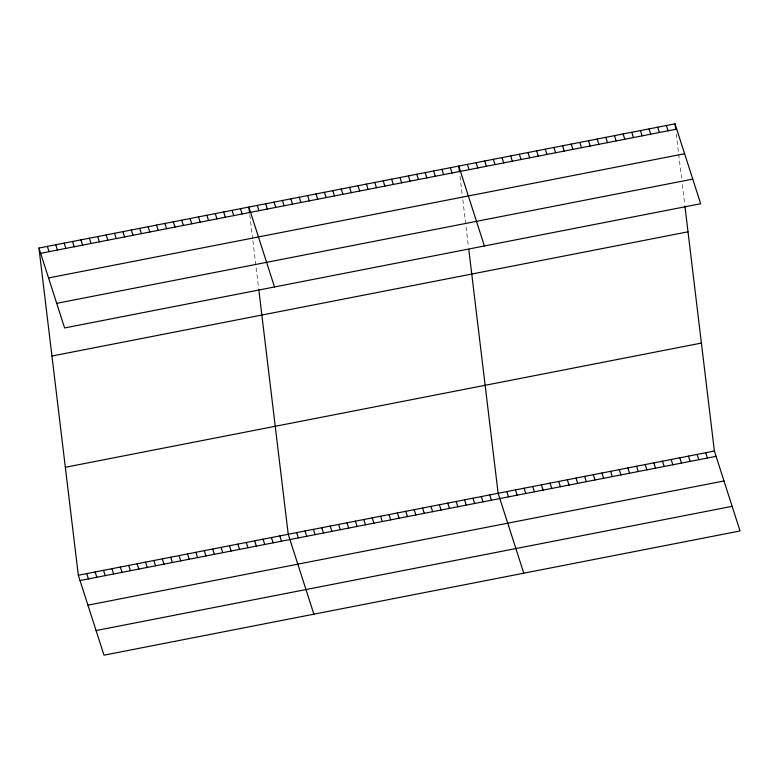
<?xml version="1.0" encoding="UTF-8"?>
<svg xmlns="http://www.w3.org/2000/svg" width="779" height="779" viewBox="0 0 779 779"><rect width="100%" height="100%" fill="white"/><g stroke="black" fill="none" stroke-linecap="round" stroke-linejoin="round"><path stroke-width="0.58" stroke-dasharray="3.9 2.92" d="M676.23 133.959L681.518 177.826M682.326 184.574L684.76 204.819M459.97 176.19L462.541 197.564M462.814 199.813L468.5 247.05M249.796 214.926L252.639 238.549M252.912 240.799L258.599 288.045"/><path stroke-width="1.17" d="M38.95 248.043L675.013 123.832L700.672 203.738L64.608 327.949L38.95 248.043L78.328 575.262L103.987 655.168L740.05 530.957L714.392 451.051L684.897 205.948M40.644 253.321L676.708 129.11M48.551 277.947L684.614 153.736M56.701 303.323L692.765 179.112M51.95 356.032L688.013 231.811M65.339 467.283L701.402 343.072M78.328 575.262L714.392 451.051M80.023 580.54L716.096 456.328M87.93 605.166L723.993 480.955M96.08 630.542L732.143 506.331M666.366 125.526L668.061 130.804M657.71 127.211L659.404 132.488M649.063 128.905L650.757 134.183M640.416 130.59L642.11 135.867M631.759 132.284L633.454 137.562M623.112 133.969L624.807 139.246M614.465 135.663L616.16 140.941M605.809 137.347L607.503 142.625M705.745 452.745L707.439 458.023M597.162 139.032L598.856 144.31M697.098 454.43L698.792 459.707M588.515 140.726L590.209 146.004M688.441 456.124L690.136 461.402M579.858 142.411L581.553 147.689M679.794 457.809L681.489 463.086M571.211 144.105L572.906 149.383M671.147 459.493L672.842 464.771M562.555 145.79L564.249 151.068M662.491 461.187L664.185 466.465M553.908 147.484L555.602 152.762M653.844 462.872L655.538 468.15M545.261 149.169L546.955 154.446M645.197 464.566L646.891 469.844M536.604 150.863L538.299 156.141M636.54 466.251L638.235 471.529M527.958 152.548L529.652 157.825M627.893 467.945L629.588 473.223M519.311 154.242L521.005 159.52M619.237 469.63L620.931 474.908M510.654 155.927L512.348 161.204M610.59 471.324L612.284 476.602M502.007 157.621L503.701 162.899M601.943 473.009L603.637 478.287M493.35 159.305L495.045 164.583M593.286 474.703L594.981 479.981M484.704 161L486.398 166.278M584.639 476.388L586.334 481.665M476.057 162.684L477.751 167.962M575.993 478.082L577.687 483.36M467.4 164.379L469.094 169.656M567.336 479.767L569.03 485.044M484.402 245.969L458.753 166.063L459.435 171.692M558.689 481.461L560.383 486.739M450.359 167.709L452.054 172.987M550.032 483.146L551.736 488.423M441.966 169.345L443.66 174.623M541.386 484.84L543.08 490.118M433.562 170.981L435.257 176.258M532.739 486.524L534.433 491.802M425.168 172.626L426.863 177.904M524.082 488.219L525.776 493.497M416.775 174.262L418.469 179.54M515.435 489.903L517.129 495.181M408.381 175.908L410.075 181.186M506.788 491.598L508.483 496.875M399.978 177.544L401.672 182.822M523.79 573.188L498.132 493.282L468.773 249.299M391.584 179.18L393.278 184.457M489.738 494.928L491.432 500.206M383.19 180.825L384.884 186.103M481.344 496.564L483.038 501.842M374.796 182.461L376.491 187.739M472.95 498.2L474.645 503.477M366.393 184.097L368.087 189.375M464.547 499.845L466.241 505.123M357.999 185.743L359.694 191.021M456.153 501.481L457.848 506.759M349.605 187.379L351.3 192.656M447.759 503.117L449.454 508.395M341.212 189.024L342.906 194.302M439.366 504.763L441.06 510.041M332.808 190.66L334.503 195.938M430.962 506.399L432.657 511.676M324.415 192.296L326.109 197.574M422.569 508.044L424.263 513.322M316.021 193.942L317.715 199.22M414.175 509.68L415.869 514.958M307.627 195.578L309.321 200.855M405.781 511.316L407.475 516.594M299.224 197.223L300.918 202.501M397.378 512.962L399.072 518.239M290.83 198.859L292.524 204.137M388.984 514.598L390.678 519.875M282.436 200.495L284.131 205.773M380.59 516.243L382.285 521.521M274.042 202.141L275.737 207.418M372.196 517.879L373.891 523.157M265.639 203.777L267.333 209.054M363.793 519.515L365.487 524.793M257.245 205.413L258.94 210.69M355.399 521.161L357.094 526.438M274.51 286.954L248.852 207.058L249.533 212.677M347.006 522.797L348.7 528.074M240.458 208.694L242.152 213.972M338.612 524.433L340.306 529.71M232.064 210.34L233.758 215.617M330.208 526.078L331.912 531.356M223.661 211.976L225.355 217.253M321.815 527.714L323.509 532.992M215.267 213.612L216.961 218.889M313.421 529.36L315.115 534.637M206.873 215.257L208.568 220.535M305.027 530.996L306.722 536.273M198.479 216.893L200.174 222.171M296.633 532.632L298.328 537.909M190.076 218.539L191.77 223.816M313.888 614.173L288.23 534.277L258.735 289.165M181.682 220.175L183.377 225.452M279.836 535.913L281.531 541.191M173.289 221.811L174.983 227.088M271.443 537.559L273.137 542.836M164.895 223.456L166.589 228.734M263.049 539.195L264.743 544.472M156.491 225.092L158.186 230.37M254.645 540.83L256.34 546.108M148.098 226.728L149.792 232.006M246.252 542.476L247.946 547.754M139.704 228.374L141.398 233.651M237.858 544.112L239.552 549.39M131.31 230.009L133.005 235.287M229.464 545.748L231.159 551.026M122.907 231.655L124.601 236.933M221.061 547.394L222.755 552.671M114.513 233.291L116.207 238.569M212.667 549.029L214.361 554.307M106.119 234.927L107.814 240.205M204.273 550.675L205.968 555.953M97.726 236.573L99.42 241.85M195.88 552.311L197.574 557.589M89.322 238.208L91.016 243.486M187.476 553.947L189.17 559.225M80.928 239.844L82.623 245.122M179.082 555.593L180.777 560.87M72.535 241.49L74.229 246.768M170.689 557.228L172.383 562.506M64.141 243.126L65.835 248.404M162.295 558.874L163.989 564.152M55.737 244.772L57.432 250.049M153.891 560.51L155.586 565.788M47.344 246.407L49.038 251.685M145.498 562.146L147.192 567.424M137.104 563.792L138.798 569.069M128.71 565.427L130.405 570.705M120.307 567.063L122.011 572.341M111.913 568.709L113.607 573.987M103.519 570.345L105.214 575.623M95.126 571.99L96.82 577.268M86.732 573.626L88.426 578.904M675.013 123.832L675.695 129.46"/></g></svg>
